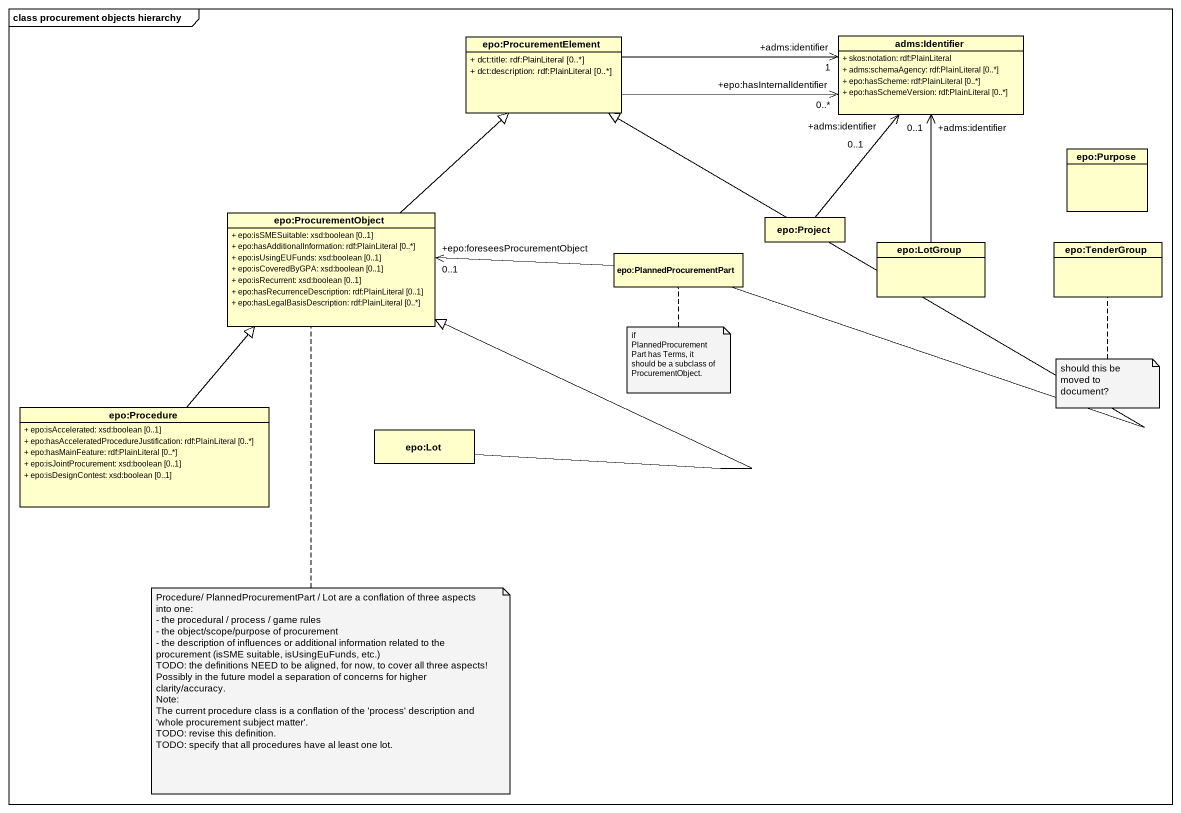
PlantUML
@startuml
mainframe class procurement objects hierarchy
hide circle
hide empty members
skinparam classAttributeIconSize 0
class "epo:ProcurementElement" as epo_ProcurementElement {
  + dct:title: rdf:PlainLiteral [0..*]
  + dct:description: rdf:PlainLiteral [0..*]
}
class "adms:Identifier" as adms_Identifier {
  + skos:notation: rdf:PlainLiteral
  + adms:schemaAgency: rdf:PlainLiteral [0..*]
  + epo:hasScheme: rdf:PlainLiteral [0..*]
  + epo:hasSchemeVersion: rdf:PlainLiteral [0..*]
}
class "epo:Purpose" as epo_Purpose
class "epo:ProcurementObject" as epo_ProcurementObject {
  + epo:isSMESuitable: xsd:boolean [0..1]
  + epo:hasAdditionalInformation: rdf:PlainLiteral [0..*]
  + epo:isUsingEUFunds: xsd:boolean [0..1]
  + epo:isCoveredByGPA: xsd:boolean [0..1]
  + epo:isRecurrent: xsd:boolean [0..1]
  + epo:hasRecurrenceDescription: rdf:PlainLiteral [0..1]
  + epo:hasLegalBasisDescription: rdf:PlainLiteral [0..*]
}
class "epo:Project" as epo_Project
class "epo:PlannedProcurementPart" as epo_PlannedProcurementPart
class "epo:LotGroup" as epo_LotGroup
class "epo:TenderGroup" as epo_TenderGroup
class "epo:Procedure" as epo_Procedure {
  + epo:isAccelerated: xsd:boolean [0..1]
  + epo:hasAcceleratedProcedureJustification: rdf:PlainLiteral [0..*]
  + epo:hasMainFeature: rdf:PlainLiteral [0..*]
  + epo:isJointProcurement: xsd:boolean [0..1]
  + epo:isDesignContest: xsd:boolean [0..1]
}
class "epo:Lot" as epo_Lot
epo_ProcurementElement -right-> "+epo:hasInternalIdentifier\n0..*" adms_Identifier
epo_ProcurementElement -right-> "+adms:identifier\n1" adms_Identifier
epo_ProcurementObject -up-|> epo_ProcurementElement
epo_Project -up-> "+adms:identifier\n0..1" adms_Identifier
epo_PlannedProcurementPart -up-|> epo_ProcurementElement
epo_PlannedProcurementPart -left-> "+epo:foreseesProcurementObject\n0..1" epo_ProcurementObject
epo_LotGroup -up-> "+adms:identifier\n0..1" adms_Identifier
epo_Procedure -up-|> epo_ProcurementObject
epo_Lot -up-|> epo_ProcurementObject
note bottom of epo_PlannedProcurementPart : if PlannedProcurementPart has Terms, it should be a subclass of ProcurementObject.
note bottom of epo_TenderGroup : should this be moved to document?
note bottom of epo_ProcurementObject
  Procedure/ PlannedProcurementPart / Lot are a conflation of three aspects into one:
  - the procedural / process / game rules
  - the object/scope/purpose of procurement
  - the description of influences or additional information related to the procurement (isSME suitable, isUsingEuFunds, etc.)
  TODO: the definitions NEED to be aligned, for now, to cover all three aspects! Possibly in the future model a separation of concerns for higher clarity/accuracy.
  Note:
  The current procedure class is a conflation of the 'process' description and 'whole procurement subject matter'.
  TODO: revise this definition.
  TODO: specify that all procedures have al least one lot.
end note
@enduml
